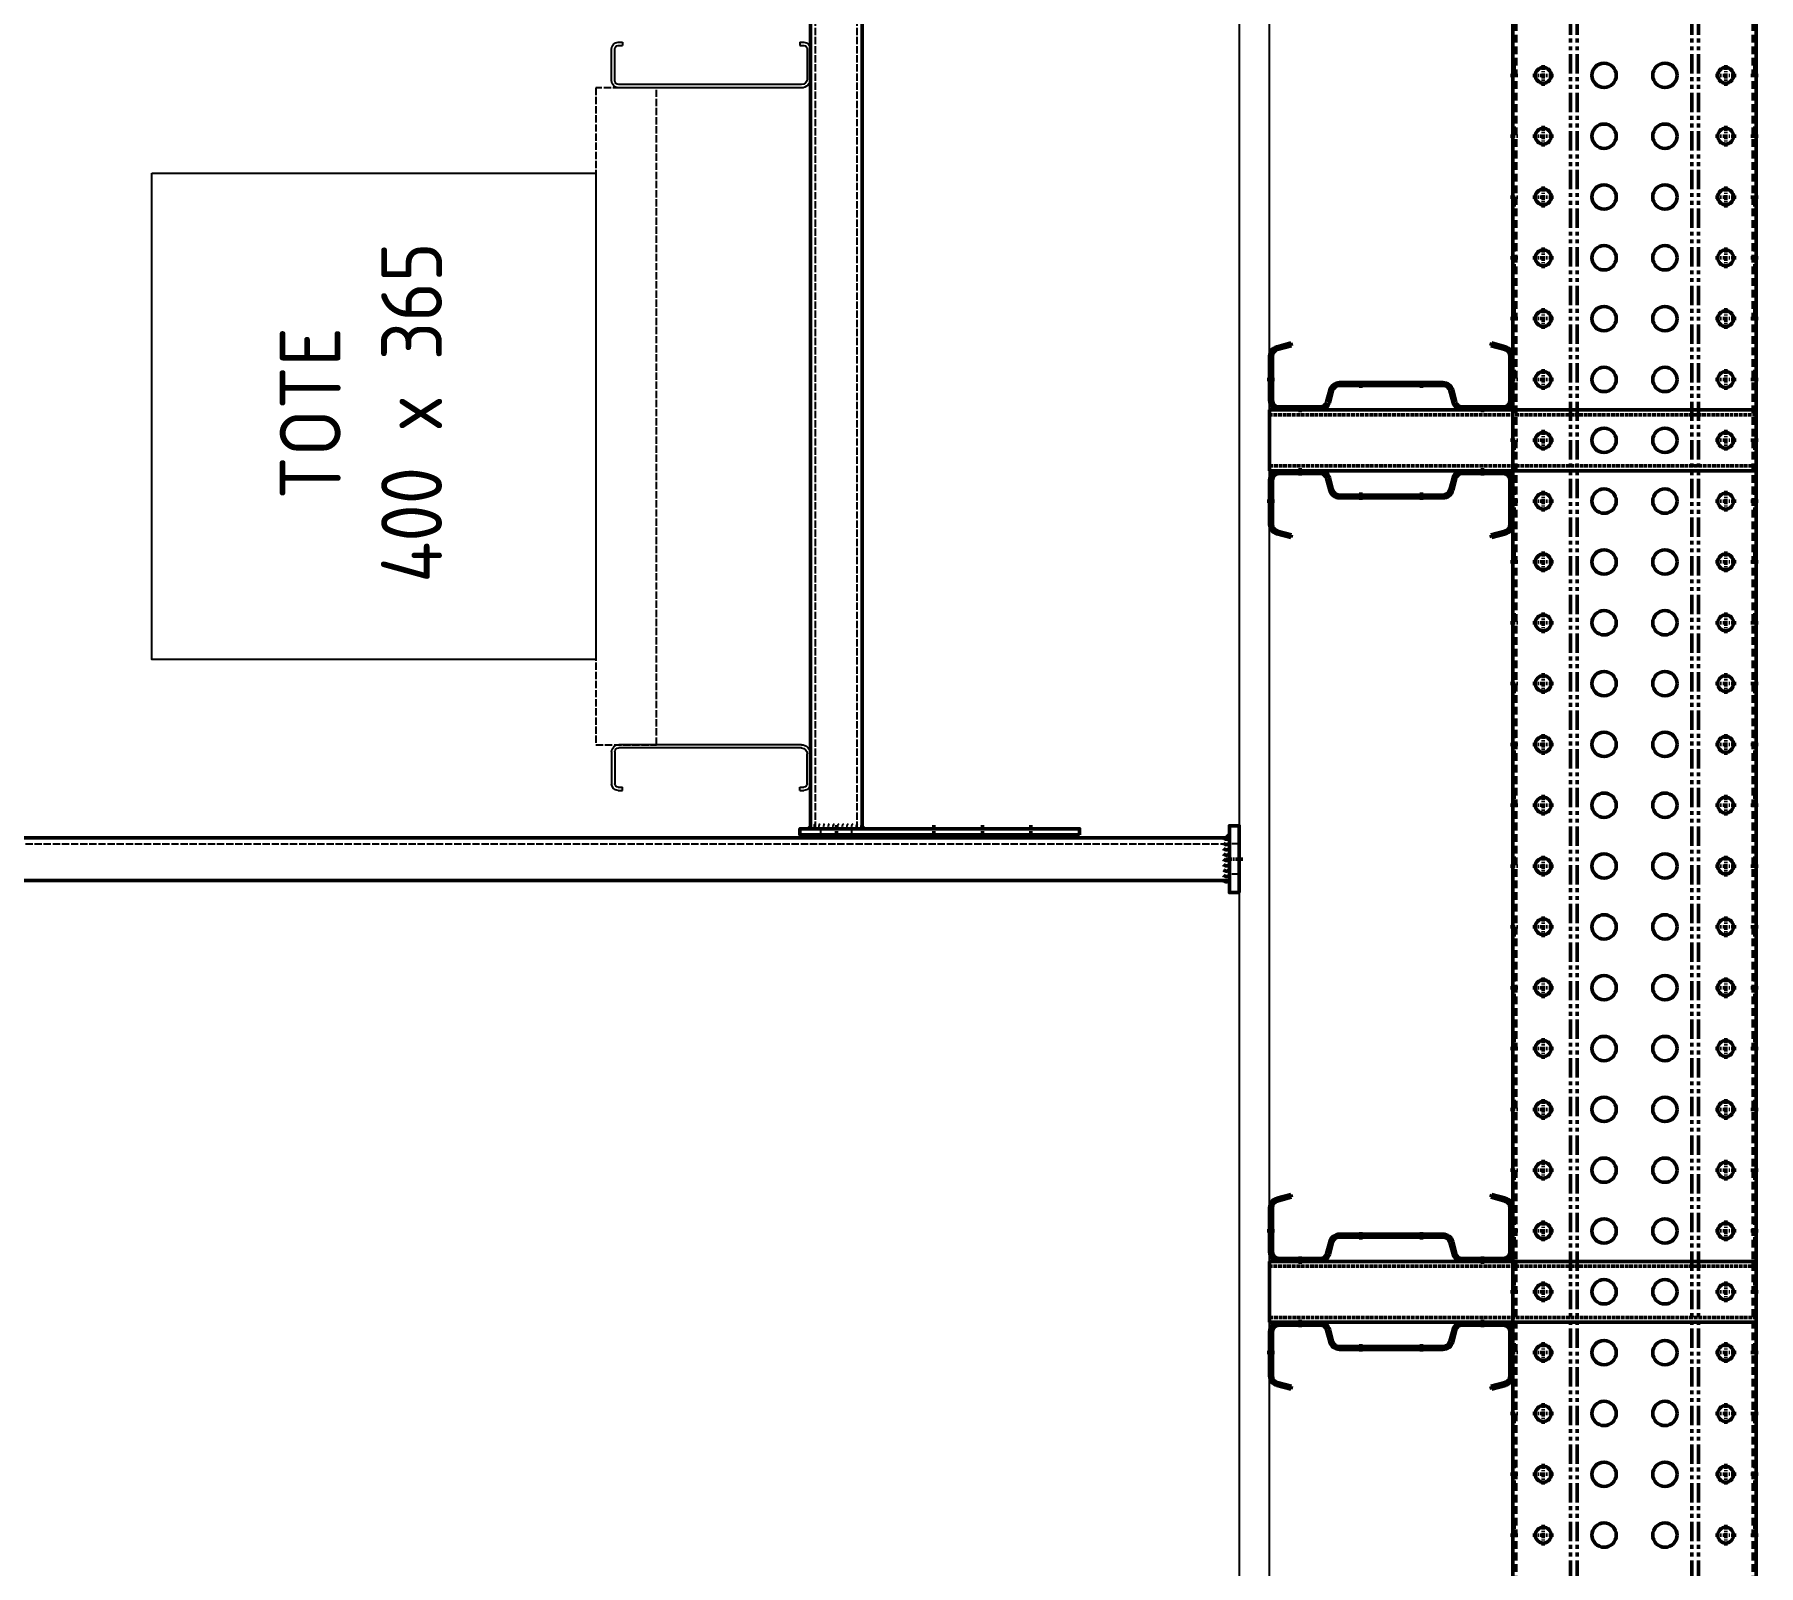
# Model space of a CAD drawing. Header units: millimetres. Extents: x -677815 to 476396, y -125373 to 39000.
# Drawn here: x 397521 to 398939, y -39230 to -37971 of the extents above; entities that cross this region are included whole.
import ezdxf

# ---------------------------------------------------------------- set-up
doc = ezdxf.new("R2010")
doc.units = ezdxf.units.MM
for name, pattern in [('Xref Rapid Pick$0$AM_ISO02W050', [7.5, 6, -1.5]), ('Xref Rapid Pick$0$AM_ISO02W050x2', [3.75, 3, -0.75]), ('Xref Rapid Pick$0$AM_ISO08W050', [18, 12, -1.5, 3, -1.5]), ('Xref Rapid Pick$0$AM_ISO08W050x2', [9, 6, -0.75, 1.5, -0.75]), ('Xref Rapid Pick$0$CENTER', [7, 4, -1, 1, -1]), ('Xref Rapid Pick$0$HIDDEN', [9.525, 6.35, -3.175]), ('Xref Rapid Pick$0$PHANTOM2', [31.75, 15.875, -3.175, 3.175, -3.175, 3.175, -3.175])]:
    doc.linetypes.add(name, pattern=pattern)
for name, color, linetype, lineweight in [('AM_BOR', 4, 'Continuous', 25), ('Xref Rapid Pick$0$AM_BOR', 4, 'Continuous', 25), ('Xref Rapid Pick$0$BEAM_SIGMA', 2, 'Continuous', 50), ('Xref Rapid Pick$0$Center', 7, 'Xref Rapid Pick$0$AM_ISO08W050', 50), ('Xref Rapid Pick$0$Conv Decant In Out', 5, 'Continuous', 50), ('Xref Rapid Pick$0$Conv- Order In', 1, 'Continuous', 25), ('Xref Rapid Pick$0$Hidden', 9, 'Xref Rapid Pick$0$AM_ISO02W050', 25), ('Xref Rapid Pick$0$S Cont 2.5', 7, 'Continuous', 50), ('Xref Rapid Pick$0$S Hidden', 9, 'Xref Rapid Pick$0$AM_ISO02W050', 25)]:
    doc.layers.add(name, color=color, linetype=linetype, lineweight=lineweight)
for name, color, linetype in [('Xref Rapid Pick$0$B', 4, 'Continuous'), ('Xref Rapid Pick$0$Tote', 7, 'Continuous'), ('Xref Rapid Pick$0$WELD', 2, 'Continuous')]:
    doc.layers.add(name, color=color, linetype=linetype)
doc.styles.add('Xref Rapid Pick$0$STANDARD', font='ISOCP.SHX')

# ---------------------------------------------------------------- blocks, each defined once
blk = doc.blocks.new('*U794')
for p, q in [((32175, 25), (-25, 25)), ((32175, -175), (-25, -175))]:
    blk.add_line(p, q)
at = {"color": 8, "linetype": 'Xref Rapid Pick$0$HIDDEN'}
for p, q in [((32175, 22.6), (-25, 22.6)), ((2693.5, 25), (2693.5, 22.6)), ((2706.5, 25), (2706.5, 22.6)), ((2743.5, 25), (2743.5, 22.6)), ((2756.5, 25), (2756.5, 22.6)), ((2793.5, 25), (2793.5, 22.6)), ((2806.5, 25), (2806.5, 22.6)), ((2843.5, 25), (2843.5, 22.6)), ((2856.5, 25), (2856.5, 22.6)), ((2893.5, 25), (2893.5, 22.6)), ((2906.5, 25), (2906.5, 22.6)), ((2943.5, 25), (2943.5, 22.6)), ((2956.5, 25), (2956.5, 22.6)), ((2993.5, 25), (2993.5, 22.6)), ((3006.5, 25), (3006.5, 22.6)), ((3043.5, 25), (3043.5, 22.6)), ((3056.5, 25), (3056.5, 22.6)), ((3093.5, 25), (3093.5, 22.6)), ((3106.5, 25), (3106.5, 22.6)), ((3143.5, 25), (3143.5, 22.6)), ((3156.5, 25), (3156.5, 22.6)), ((3193.5, 25), (3193.5, 22.6)), ((3206.5, 25), (3206.5, 22.6)), ((3243.5, 25), (3243.5, 22.6)), ((3256.5, 25), (3256.5, 22.6)), ((3293.5, 25), (3293.5, 22.6)), ((3306.5, 25), (3306.5, 22.6)), ((3343.5, 25), (3343.5, 22.6)), ((3356.5, 25), (3356.5, 22.6)), ((3393.5, 25), (3393.5, 22.6)), ((3406.5, 25), (3406.5, 22.6)), ((3443.5, 25), (3443.5, 22.6)), ((3456.5, 25), (3456.5, 22.6)), ((3493.5, 25), (3493.5, 22.6)), ((3506.5, 25), (3506.5, 22.6)), ((3543.5, 25), (3543.5, 22.6)), ((3556.5, 25), (3556.5, 22.6)), ((3593.5, 25), (3593.5, 22.6)), ((3606.5, 25), (3606.5, 22.6)), ((3643.5, 25), (3643.5, 22.6)), ((3656.5, 25), (3656.5, 22.6)), ((3693.5, 25), (3693.5, 22.6)), ((3706.5, 25), (3706.5, 22.6)), ((3743.5, 25), (3743.5, 22.6)), ((3756.5, 25), (3756.5, 22.6)), ((3793.5, 25), (3793.5, 22.6)), ((3806.5, 25), (3806.5, 22.6)), ((3843.5, 25), (3843.5, 22.6)), ((3856.5, 25), (3856.5, 22.6)), ((3893.5, 25), (3893.5, 22.6)), ((3906.5, 25), (3906.5, 22.6)), ((32175, -172.6), (-25, -172.6)), ((2693.5, -172.6), (2693.5, -175)), ((2706.5, -172.6), (2706.5, -175)), ((2743.5, -172.6), (2743.5, -175)), ((2756.5, -172.6), (2756.5, -175)), ((2793.5, -172.6), (2793.5, -175)), ((2806.5, -172.6), (2806.5, -175)), ((2843.5, -172.6), (2843.5, -175)), ((2856.5, -172.6), (2856.5, -175)), ((2893.5, -172.6), (2893.5, -175)), ((2906.5, -172.6), (2906.5, -175)), ((2943.5, -172.6), (2943.5, -175)), ((2956.5, -172.6), (2956.5, -175)), ((2993.5, -172.6), (2993.5, -175)), ((3006.5, -172.6), (3006.5, -175)), ((3043.5, -172.6), (3043.5, -175)), ((3056.5, -172.6), (3056.5, -175)), ((3093.5, -172.6), (3093.5, -175)), ((3106.5, -172.6), (3106.5, -175)), ((3143.5, -172.6), (3143.5, -175)), ((3156.5, -172.6), (3156.5, -175)), ((3193.5, -172.6), (3193.5, -175)), ((3206.5, -172.6), (3206.5, -175)), ((3243.5, -172.6), (3243.5, -175)), ((3256.5, -172.6), (3256.5, -175)), ((3293.5, -172.6), (3293.5, -175)), ((3306.5, -172.6), (3306.5, -175)), ((3343.5, -172.6), (3343.5, -175)), ((3356.5, -172.6), (3356.5, -175)), ((3393.5, -172.6), (3393.5, -175)), ((3406.5, -172.6), (3406.5, -175)), ((3443.5, -172.6), (3443.5, -175)), ((3456.5, -172.6), (3456.5, -175)), ((3493.5, -172.6), (3493.5, -175)), ((3506.5, -172.6), (3506.5, -175)), ((3543.5, -172.6), (3543.5, -175)), ((3556.5, -172.6), (3556.5, -175)), ((3593.5, -172.6), (3593.5, -175)), ((3606.5, -172.6), (3606.5, -175)), ((3643.5, -172.6), (3643.5, -175)), ((3656.5, -172.6), (3656.5, -175)), ((3693.5, -172.6), (3693.5, -175)), ((3706.5, -172.6), (3706.5, -175)), ((3743.5, -172.6), (3743.5, -175)), ((3756.5, -172.6), (3756.5, -175)), ((3793.5, -172.6), (3793.5, -175)), ((3806.5, -172.6), (3806.5, -175)), ((3843.5, -172.6), (3843.5, -175)), ((3856.5, -172.6), (3856.5, -175)), ((3893.5, -172.6), (3893.5, -175)), ((3906.5, -172.6), (3906.5, -175))]:
    blk.add_line(p, q, dxfattribs=at)
at = {"color": 8, "linetype": 'Xref Rapid Pick$0$CENTER'}
for p, q in [((2700, 27), (2700, 20.6)), ((2750, 27), (2750, 20.6)), ((2800, 27), (2800, 20.6)), ((2850, 27), (2850, 20.6)), ((2900, 27), (2900, 20.6)), ((2950, 27), (2950, 20.6)), ((3000, 27), (3000, 20.6)), ((3050, 27), (3050, 20.6)), ((3100, 27), (3100, 20.6)), ((3150, 27), (3150, 20.6)), ((3200, 27), (3200, 20.6)), ((3250, 27), (3250, 20.6)), ((3300, 27), (3300, 20.6)), ((3350, 27), (3350, 20.6)), ((3400, 27), (3400, 20.6)), ((3450, 27), (3450, 20.6)), ((3500, 27), (3500, 20.6)), ((3550, 27), (3550, 20.6)), ((3600, 27), (3600, 20.6)), ((3650, 27), (3650, 20.6)), ((3700, 27), (3700, 20.6)), ((3750, 27), (3750, 20.6)), ((3800, 27), (3800, 20.6)), ((3850, 27), (3850, 20.6)), ((3900, 27), (3900, 20.6)), ((2708.5, 0), (2691.5, 0)), ((2700, -8.5), (2700, 8.5)), ((2758.5, 0), (2741.5, 0)), ((2750, -8.5), (2750, 8.5)), ((2808.5, 0), (2791.5, 0)), ((2800, -8.5), (2800, 8.5)), ((2858.5, 0), (2841.5, 0)), ((2850, -8.5), (2850, 8.5)), ((2908.5, 0), (2891.5, 0)), ((2900, -8.5), (2900, 8.5)), ((2958.5, 0), (2941.5, 0)), ((2950, -8.5), (2950, 8.5)), ((3008.5, 0), (2991.5, 0)), ((3000, -8.5), (3000, 8.5)), ((3058.5, 0), (3041.5, 0)), ((3050, -8.5), (3050, 8.5)), ((3108.5, 0), (3091.5, 0)), ((3100, -8.5), (3100, 8.5)), ((3158.5, 0), (3141.5, 0)), ((3150, -8.5), (3150, 8.5)), ((3208.5, 0), (3191.5, 0)), ((3200, -8.5), (3200, 8.5)), ((3258.5, 0), (3241.5, 0)), ((3250, -8.5), (3250, 8.5)), ((3308.5, 0), (3291.5, 0)), ((3300, -8.5), (3300, 8.5)), ((3358.5, 0), (3341.5, 0)), ((3350, -8.5), (3350, 8.5)), ((3408.5, 0), (3391.5, 0)), ((3400, -8.5), (3400, 8.5)), ((3458.5, 0), (3441.5, 0)), ((3450, -8.5), (3450, 8.5)), ((3508.5, 0), (3491.5, 0)), ((3500, -8.5), (3500, 8.5)), ((3558.5, 0), (3541.5, 0)), ((3550, -8.5), (3550, 8.5)), ((3608.5, 0), (3591.5, 0)), ((3600, -8.5), (3600, 8.5)), ((3658.5, 0), (3641.5, 0)), ((3650, -8.5), (3650, 8.5)), ((3708.5, 0), (3691.5, 0)), ((3700, -8.5), (3700, 8.5)), ((3758.5, 0), (3741.5, 0)), ((3750, -8.5), (3750, 8.5)), ((3808.5, 0), (3791.5, 0)), ((3800, -8.5), (3800, 8.5)), ((3858.5, 0), (3841.5, 0)), ((3850, -8.5), (3850, 8.5)), ((3908.5, 0), (3891.5, 0)), ((3900, -8.5), (3900, 8.5)), ((2700, -158.5), (2700, -141.5)), ((2750, -158.5), (2750, -141.5)), ((2800, -158.5), (2800, -141.5)), ((2850, -158.5), (2850, -141.5)), ((2900, -158.5), (2900, -141.5)), ((2950, -158.5), (2950, -141.5)), ((3000, -158.5), (3000, -141.5)), ((3050, -158.5), (3050, -141.5)), ((3100, -158.5), (3100, -141.5)), ((3150, -158.5), (3150, -141.5)), ((3200, -158.5), (3200, -141.5)), ((3250, -158.5), (3250, -141.5)), ((3300, -158.5), (3300, -141.5)), ((3350, -158.5), (3350, -141.5)), ((3400, -158.5), (3400, -141.5)), ((3450, -158.5), (3450, -141.5)), ((3500, -158.5), (3500, -141.5)), ((3550, -158.5), (3550, -141.5)), ((3600, -158.5), (3600, -141.5)), ((3650, -158.5), (3650, -141.5)), ((3700, -158.5), (3700, -141.5)), ((3750, -158.5), (3750, -141.5)), ((3800, -158.5), (3800, -141.5)), ((3850, -158.5), (3850, -141.5)), ((3900, -158.5), (3900, -141.5)), ((2708.5, -150), (2691.5, -150)), ((2758.5, -150), (2741.5, -150)), ((2808.5, -150), (2791.5, -150)), ((2858.5, -150), (2841.5, -150)), ((2908.5, -150), (2891.5, -150)), ((2958.5, -150), (2941.5, -150)), ((3008.5, -150), (2991.5, -150)), ((3058.5, -150), (3041.5, -150)), ((3108.5, -150), (3091.5, -150)), ((3158.5, -150), (3141.5, -150)), ((3208.5, -150), (3191.5, -150)), ((3258.5, -150), (3241.5, -150)), ((3308.5, -150), (3291.5, -150)), ((3358.5, -150), (3341.5, -150)), ((3408.5, -150), (3391.5, -150)), ((3458.5, -150), (3441.5, -150)), ((3508.5, -150), (3491.5, -150)), ((3558.5, -150), (3541.5, -150)), ((3608.5, -150), (3591.5, -150)), ((3658.5, -150), (3641.5, -150)), ((3708.5, -150), (3691.5, -150)), ((3758.5, -150), (3741.5, -150)), ((3808.5, -150), (3791.5, -150)), ((3858.5, -150), (3841.5, -150)), ((3908.5, -150), (3891.5, -150)), ((2700, -170.6), (2700, -177)), ((2750, -170.6), (2750, -177)), ((2800, -170.6), (2800, -177)), ((2850, -170.6), (2850, -177)), ((2900, -170.6), (2900, -177)), ((2950, -170.6), (2950, -177)), ((3000, -170.6), (3000, -177)), ((3050, -170.6), (3050, -177)), ((3100, -170.6), (3100, -177)), ((3150, -170.6), (3150, -177)), ((3200, -170.6), (3200, -177)), ((3250, -170.6), (3250, -177)), ((3300, -170.6), (3300, -177)), ((3350, -170.6), (3350, -177)), ((3400, -170.6), (3400, -177)), ((3450, -170.6), (3450, -177)), ((3500, -170.6), (3500, -177)), ((3550, -170.6), (3550, -177)), ((3600, -170.6), (3600, -177)), ((3650, -170.6), (3650, -177)), ((3700, -170.6), (3700, -177)), ((3750, -170.6), (3750, -177)), ((3800, -170.6), (3800, -177)), ((3850, -170.6), (3850, -177)), ((3900, -170.6), (3900, -177))]:
    blk.add_line(p, q, dxfattribs=at)
at = {"color": 9, "linetype": 'Xref Rapid Pick$0$PHANTOM2'}
for p, q in [((32175, -22.5), (-25, -22.5)), ((32175, -27.9), (-25, -27.9)), ((32175, -122.1), (-25, -122.1)), ((32175, -127.5), (-25, -127.5))]:
    blk.add_line(p, q, dxfattribs=at)
at = {"extrusion": (0, 0, -1)}
for centre in [(-2700, 0), (-2750, 0), (-2800, 0), (-2850, 0), (-2900, 0), (-2950, 0), (-3000, 0), (-3050, 0), (-3100, 0), (-3150, 0), (-3200, 0), (-3250, 0), (-3300, 0), (-3350, 0), (-3400, 0), (-3450, 0), (-3500, 0), (-3550, 0), (-3600, 0), (-3650, 0), (-3700, 0), (-3750, 0), (-3800, 0), (-3850, 0), (-3900, 0)]:
    blk.add_circle(centre, 6.5, dxfattribs=at)
for centre, radius in [((2700, -50), 10), ((2750, -50), 10), ((2800, -50), 10), ((2850, -50), 10), ((2900, -50), 10), ((2950, -50), 10), ((3000, -50), 10), ((3050, -50), 10), ((3100, -50), 10), ((3150, -50), 10), ((3200, -50), 10), ((3250, -50), 10), ((3300, -50), 10), ((3350, -50), 10), ((3400, -50), 10), ((3450, -50), 10), ((3500, -50), 10), ((3550, -50), 10), ((3600, -50), 10), ((3650, -50), 10), ((3700, -50), 10), ((3750, -50), 10), ((3800, -50), 10), ((3850, -50), 10), ((3900, -50), 10), ((2700, -100), 10), ((2750, -100), 10), ((2800, -100), 10), ((2850, -100), 10), ((2900, -100), 10), ((2950, -100), 10), ((3000, -100), 10), ((3050, -100), 10), ((3100, -100), 10), ((3150, -100), 10), ((3200, -100), 10), ((3250, -100), 10), ((3300, -100), 10), ((3350, -100), 10), ((3400, -100), 10), ((3450, -100), 10), ((3500, -100), 10), ((3550, -100), 10), ((3600, -100), 10), ((3650, -100), 10), ((3700, -100), 10), ((3750, -100), 10), ((3800, -100), 10), ((3850, -100), 10), ((3900, -100), 10), ((2700, -150), 6.5), ((2750, -150), 6.5), ((2800, -150), 6.5), ((2850, -150), 6.5), ((2900, -150), 6.5), ((2950, -150), 6.5), ((3000, -150), 6.5), ((3050, -150), 6.5), ((3100, -150), 6.5), ((3150, -150), 6.5), ((3200, -150), 6.5), ((3250, -150), 6.5), ((3300, -150), 6.5), ((3350, -150), 6.5), ((3400, -150), 6.5), ((3450, -150), 6.5), ((3500, -150), 6.5), ((3550, -150), 6.5), ((3600, -150), 6.5), ((3650, -150), 6.5), ((3700, -150), 6.5), ((3750, -150), 6.5), ((3800, -150), 6.5), ((3850, -150), 6.5), ((3900, -150), 6.5)]:
    blk.add_circle(centre, radius)
blk = doc.blocks.new('Xref Rapid Pick$0$RK1223 sv')
for p, q in [((0, 17.1), (0, -16.5)), ((2.4, 17.1), (2.4, -16.5)), ((44.2, 25), (7.9, 25)), ((44.2, 22.6), (7.9, 22.6)), ((52.7, 6.9), (49.6, 18.5)), ((55, 7.6), (51.9, 19.1)), ((55, 7.6), (52.7, 6.9)), ((5.9, -24.1), (15.6, -26.7)), ((6.5, -21.8), (16.2, -24.4)), ((20, -32.5), (20, -117.5)), ((22.4, -32.5), (22.4, -117.5)), ((5.9, -125.9), (15.6, -123.3)), ((6.5, -128.2), (16.2, -125.6)), ((0, -167.1), (0, -133.5)), ((2.4, -167.1), (2.4, -133.5)), ((52.7, -156.9), (49.6, -168.5)), ((55, -157.6), (51.9, -169.1)), ((55, -157.6), (52.7, -156.9)), ((44.2, -172.6), (7.9, -172.6)), ((44.2, -175), (7.9, -175))]:
    blk.add_line(p, q)
at = {"color": 8, "linetype": 'Xref Rapid Pick$0$HIDDEN'}
for p, q in [((18.5, 22.6), (18.5, 25)), ((31.5, 22.6), (31.5, 25)), ((2.4, 6.5), (0, 6.5)), ((2.4, -6.5), (0, -6.5)), ((22.4, -40), (20, -40)), ((22.4, -60), (20, -60)), ((22.4, -90), (20, -90)), ((22.4, -110), (20, -110)), ((2.4, -143.5), (0, -143.5)), ((2.4, -156.5), (0, -156.5)), ((18.5, -172.6), (18.5, -175)), ((31.5, -172.6), (31.5, -175))]:
    blk.add_line(p, q, dxfattribs=at)
at = {"color": 8, "linetype": 'Xref Rapid Pick$0$CENTER'}
for p, q in [((25, 27), (25, 20.6)), ((-2, 0), (4.4, 0)), ((18, -50), (24.4, -50)), ((18, -100), (24.4, -100)), ((-2, -150), (4.4, -150)), ((25, -177), (25, -170.6))]:
    blk.add_line(p, q, dxfattribs=at)
for centre, radius, start, end in [((7.9, 17.1), 7.9, 90, 180), ((7.9, 17.1), 5.5, 90, 180), ((44.2, 17.1), 7.9, 15, 90), ((44.2, 17.1), 5.5, 15, 90), ((7.9, -16.5), 7.9, 180, 255), ((7.9, -16.5), 5.5, 180, 255), ((14, -32.5), 6, 0, 75), ((14, -32.5), 8.4, 0, 75), ((7.9, -133.5), 7.9, 105, 180), ((14, -117.5), 6, 285, 360), ((14, -117.5), 8.4, 285, 360), ((7.9, -133.5), 5.5, 105, 180), ((7.9, -167.1), 7.9, 180, 270), ((7.9, -167.1), 5.5, 180, 270), ((44.2, -167.1), 5.5, 270, 345), ((44.2, -167.1), 7.9, 270, 345)]:
    blk.add_arc(centre, radius, start, end)
blk = doc.blocks.new('*U791')
at = {"layer": 'Xref Rapid Pick$0$BEAM_SIGMA'}
blk.add_blockref('Xref Rapid Pick$0$RK1223 sv', (0, 0), dxfattribs=at)
blk = doc.blocks.new('Xref Rapid Pick$0$A$C3945242F')
at = {"layer": 'Xref Rapid Pick$0$S Cont 2.5'}
for p, q in [((0, 400), (0, 0)), ((50, 400), (0, 400)), ((50, 0), (50, 400)), ((0, 0), (50, 0))]:
    blk.add_line(p, q, dxfattribs=at)
at = {"layer": 'Xref Rapid Pick$0$S Hidden', "linetype": 'Xref Rapid Pick$0$AM_ISO02W050x2', "lineweight": 50}
for p, q in [((4, 400), (4, 0)), ((46, 0), (46, 400))]:
    blk.add_line(p, q, dxfattribs=at)
blk = doc.blocks.new('*U883')
at = {"xscale": -1}
blk.add_blockref('*U791', (-25, 159.5), dxfattribs=at)
blk.add_blockref('*U791', (25, 159.5))
at = {"layer": 'Xref Rapid Pick$0$AM_BOR'}
blk.add_blockref('Xref Rapid Pick$0$A$C3945242F', (-25, -215.5), dxfattribs=at)
blk = doc.blocks.new('*U884')
at = {"layer": 'Xref Rapid Pick$0$B', "color": 0, "linetype": 'ByBlock', "lineweight": -2, "transparency": 16777216}
for p in [(2800, 0), (3500, 0)]:
    blk.add_blockref('*U883', p, dxfattribs=at)
blk = doc.blocks.new('*U852')
for p, q in [((-21.825, 158.0666), (-21.825, 154.6052)), ((-19.165, 158.0666), (-19.165, 154.6052)), ((9.84, 163.4952), (-16.3964, 163.4952)), ((9.84, 160.8352), (-16.3964, 160.8352)), ((13.015, 7.4225), (13.015, 157.6602)), ((15.675, 7.4225), (15.675, 157.6602)), ((555.675, 7.4225), (555.675, 157.6602)), ((558.335, 7.4225), (558.335, 157.6602)), ((561.51, 163.4952), (587.7464, 163.4952)), ((561.51, 160.8352), (587.7464, 160.8352)), ((590.515, 158.0666), (590.515, 154.6052)), ((593.175, 158.0666), (593.175, 154.6052)), ((-21.825, 154.6052), (-19.165, 154.6052)), ((593.175, 154.6052), (590.515, 154.6052)), ((-21.825, 8.89), (-21.825, 5.4286)), ((-21.825, 8.89), (-19.165, 8.89)), ((-19.165, 8.89), (-19.165, 5.4286)), ((-16.3964, 2.66), (8.2525, 2.66)), ((-16.3964, 0), (8.2525, 0)), ((587.7464, 2.66), (563.0975, 2.66)), ((587.7464, 0), (563.0975, 0)), ((590.515, 8.89), (590.515, 5.4286)), ((593.175, 8.89), (590.515, 8.89)), ((593.175, 8.89), (593.175, 5.4286))]:
    blk.add_line(p, q)
for centre, radius, start, end in [((-16.3964, 158.0666), 5.4286, 90, 180), ((-16.3964, 158.0666), 2.7686, 90, 180), ((9.84, 157.6602), 5.835, 0, 90), ((9.84, 157.6602), 3.175, 0, 90), ((561.51, 157.6602), 5.835, 90, 180), ((561.51, 157.6602), 3.175, 90, 180), ((587.7464, 158.0666), 5.4286, 0, 90), ((587.7464, 158.0666), 2.7686, 0, 90), ((-16.3964, 5.4286), 5.4286, 180, 270), ((-16.3964, 5.4286), 2.7686, 180, 270), ((8.2525, 7.4225), 4.7625, 270, 0), ((8.2525, 7.4225), 7.4225, 270, 0), ((563.0975, 7.4225), 7.4225, 180, 270), ((563.0975, 7.4225), 4.7625, 180, 270), ((587.7464, 5.4286), 2.7686, 270, 0), ((587.7464, 5.4286), 5.4286, 270, 0)]:
    blk.add_arc(centre, radius, start, end)
at = {"layer": 'Xref Rapid Pick$0$Hidden'}
blk.add_lwpolyline([(15.675, 176.4952), (555.675, 176.4952), (555.675, 126.4952), (15.675, 126.4952)], close=True, dxfattribs=at)
blk = doc.blocks.new('Xref Rapid Pick$0$Tote side 400 x 365')
at = {"layer": 'Xref Rapid Pick$0$Tote'}
blk.add_lwpolyline([(500, 365), (500, 0), (100, 0), (100, 365)], close=True, dxfattribs=at)
at = {"layer": 'Xref Rapid Pick$0$Tote', "insert": (124.2, 259.8), "char_height": 50, "attachment_point": 1, "style": 'Xref Rapid Pick$0$STANDARD'}
blk.add_mtext_dynamic_manual_height_columns('\\pi107.5;TOTE\\P\\pi38.967;400 x 365', width=355.005, gutter_width=12.5, heights=[0], dxfattribs=at)
blk = doc.blocks.new('Xref Rapid Pick$0$BASE PLATE - SV')
blk.add_lwpolyline([(-8, 27.5), (0, 27.5), (0, -27.5), (-8, -27.5)], close=True)
at = {"layer": 'Xref Rapid Pick$0$Center', "linetype": 'Xref Rapid Pick$0$AM_ISO08W050x2', "lineweight": 50}
blk.add_line((-11, 0), (3, 0), dxfattribs=at)
at = {"layer": 'Xref Rapid Pick$0$Hidden'}
for p, q in [((-8, 12.5), (0, 12.5)), ((-8, -12.5), (0, -12.5))]:
    blk.add_line(p, q, dxfattribs=at)
blk = doc.blocks.new('*U928', base_point=(7775.5, 1.6))
at = {"color": 0, "linetype": 'ByBlock', "lineweight": -2}
for centre in [(7747.5, 2.5), (7751.9, 2.5), (7756.3, 2.5), (7760.6, 2.5), (7765, 2.5), (7769.4, 2.5), (7773.8, 2.5), (7778.1, 2.5), (7782.5, 2.5)]:
    blk.add_arc(centre, 3.13, 126.9429, 233.0571, dxfattribs=at)
blk = doc.blocks.new('Xref Rapid Pick$0$STAND WMNT - SV 3000lg')
blk.add_lwpolyline([(-17.5, 2405), (17.5, 2405), (17.5, 5), (-17.5, 5)], close=True)
blk.add_solid([(17.5, 5), (22.5, 5), (17.5, 10)])
at = {"layer": 'Xref Rapid Pick$0$Hidden'}
blk.add_line((12.5, 2405), (12.5, 5), dxfattribs=at)
at = {"rotation": 90}
blk.add_blockref('Xref Rapid Pick$0$BASE PLATE - SV', (0, 5), dxfattribs=at)
at = {"linetype": 'Continuous'}
blk.add_blockref('*U928', (12.4, 6.6), dxfattribs=at)
blk = doc.blocks.new('Xref Rapid Pick$0$END PLATE - SV')
blk.add_lwpolyline([(-5, -200), (0, -200), (0, 30), (-5, 30)], close=True)
at = {"layer": 'Xref Rapid Pick$0$Center', "linetype": 'Xref Rapid Pick$0$AM_ISO08W050x2', "lineweight": 50}
for p, q in [((-8, 0), (3, 0)), ((-8, -80), (3, -80)), ((-8, -120), (3, -120)), ((-8, -160), (3, -160))]:
    blk.add_line(p, q, dxfattribs=at)
at = {"layer": 'Xref Rapid Pick$0$Hidden'}
for p, q in [((-5, 12.7), (0, 12.7)), ((-5, -12.7), (0, -12.7))]:
    blk.add_line(p, q, dxfattribs=at)
blk = doc.blocks.new('*U925', base_point=(692.8, 302.9))
at = {"color": 0, "linetype": 'ByBlock', "lineweight": -2}
for centre in [(695.1, 338.5), (695.1, 334.7), (695.1, 330.8), (695.1, 327), (695.1, 323.1), (695.1, 319.2), (695.1, 315.4), (695.1, 311.5), (695.1, 307.7), (695.1, 303.8), (695.1, 300), (695.1, 296.1)]:
    blk.add_arc(centre, 2.5, 36.9429, 143.0571, dxfattribs=at)
blk = doc.blocks.new('Xref Rapid Pick$0$CROSS MEMBER - SV')
blk.add_lwpolyline([(5, 21.2), (735, 21.2), (735, -21.2), (5, -21.2)], close=True)
at = {"layer": 'Xref Rapid Pick$0$Hidden'}
for p, q in [((5, 17.2), (735, 17.2)), ((5, -17.2), (735, -17.2))]:
    blk.add_line(p, q, dxfattribs=at)
at = {"layer": 'Xref Rapid Pick$0$WELD'}
for points in [[(5, 21.2), (9, 21.2), (5, 25.2)], [(735, 21.2), (731, 21.2), (735, 25.2)], [(5, -21.2), (9, -21.2), (5, -25.2)], [(735, -21.2), (731, -21.2), (735, -25.2)]]:
    blk.add_solid(points, dxfattribs=at)
blk.add_blockref('Xref Rapid Pick$0$END PLATE - SV', (5, 0))
at = {"xscale": -1}
blk.add_blockref('Xref Rapid Pick$0$END PLATE - SV', (735, 0), dxfattribs=at)
at = {"layer": 'Xref Rapid Pick$0$WELD', "linetype": 'Continuous'}
blk.add_blockref('*U925', (4.8, -15.9), dxfattribs=at)
at = {"layer": 'Xref Rapid Pick$0$WELD', "linetype": 'Continuous', "xscale": -1}
blk.add_blockref('*U925', (735.2, -15.9), dxfattribs=at)
blk = doc.blocks.new('Xref Rapid Pick')
at = {"layer": 'Xref Rapid Pick$0$AM_BOR', "color": 6}
blk.add_lwpolyline([(398536.6, -41930), (398536.6, -9742.7), (398511.6, -9742.7), (398511.6, -41930)], close=True, dxfattribs=at)
at = {"layer": 'Xref Rapid Pick$0$B', "rotation": 90}
blk.add_blockref('*U884', (398721.1, -41805), dxfattribs=at)
at = {"layer": 'Xref Rapid Pick$0$BEAM_SIGMA', "rotation": 90}
blk.add_blockref('*U794', (398761.6, -41905), dxfattribs=at)
at = {"layer": 'Xref Rapid Pick$0$Conv Decant In Out'}
for name, p, rotation in [('Xref Rapid Pick$0$CROSS MEMBER - SV', (398180.4, -38629.4), 90), ('Xref Rapid Pick$0$STAND WMNT - SV 3000lg', (398508.6, -38649.3), 90.00000000000001)]:
    blk.add_blockref(name, p, dxfattribs=dict(at, rotation=rotation))
at = {"layer": 'Xref Rapid Pick$0$Conv- Order In', "xscale": -1, "rotation": 90}
blk.add_blockref('*U852', (398159.1, -37999.6), dxfattribs=at)
at = {"layer": 'Xref Rapid Pick$0$Tote', "rotation": 90}
blk.add_blockref('Xref Rapid Pick$0$Tote side 400 x 365', (397982.6, -38585.3), dxfattribs=at)

msp = doc.modelspace()

# ---------------------------------------------------------------- block references
at = {"layer": 'AM_BOR'}
msp.add_blockref('Xref Rapid Pick', (0, 0), dxfattribs=at)

doc.saveas('drawing.dxf')
